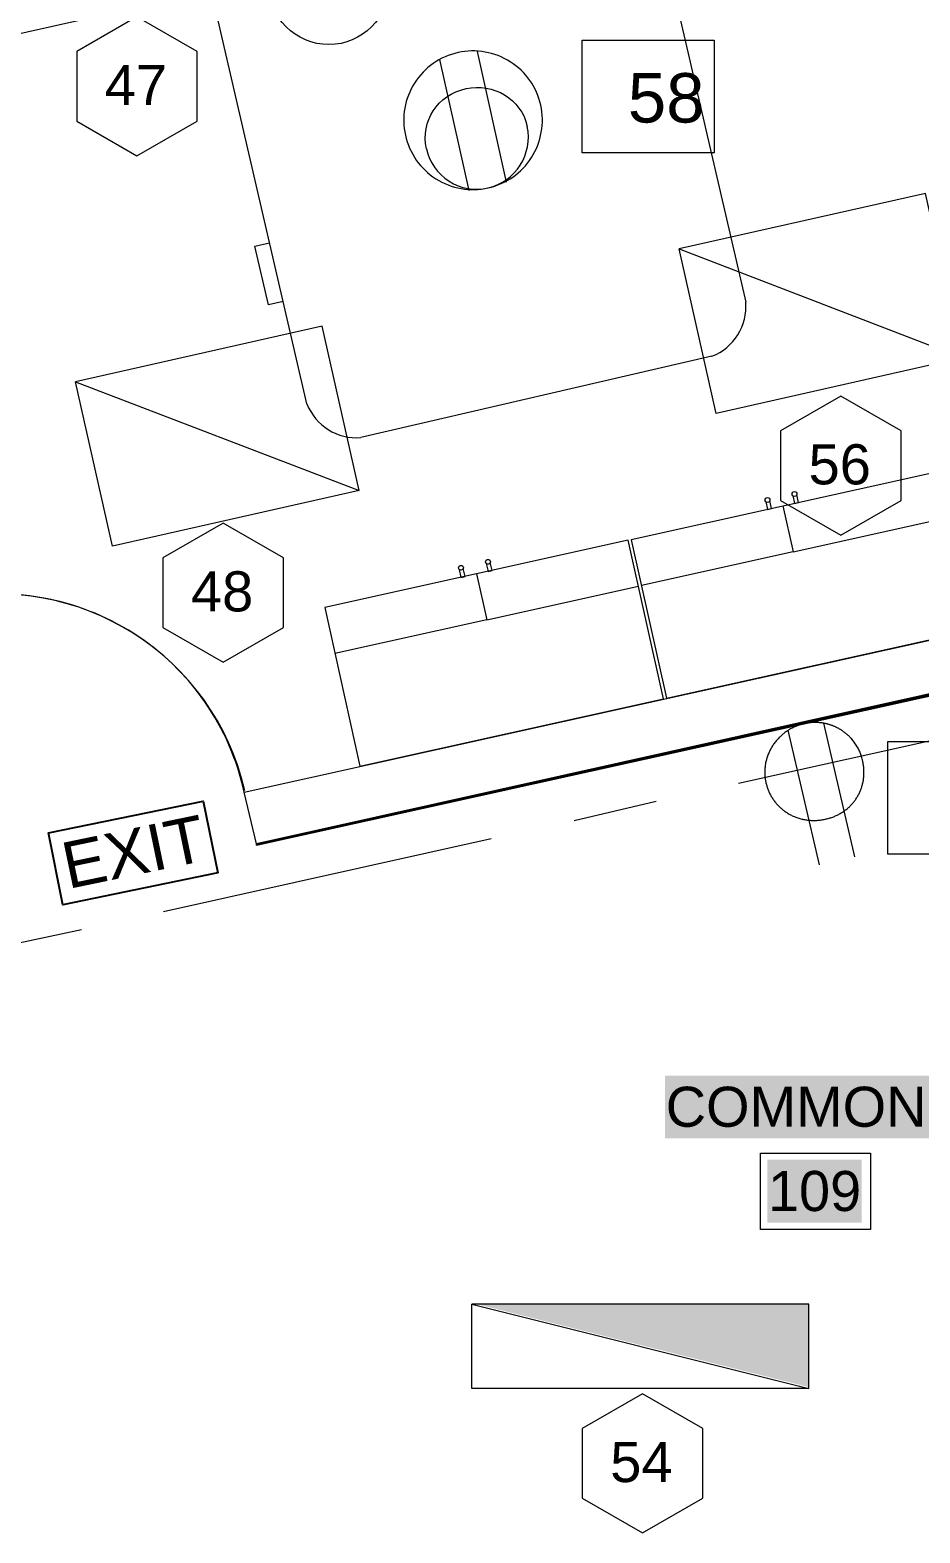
# Model space of a CAD drawing. Header units: inches. Extents: x 0.9 to 36.3, y 0.7 to 23.3.
# Drawn here: x 21.978 to 23.299, y 9.711 to 11.94 of the extents above; entities that cross this region are included whole.
import ezdxf

# ---------------------------------------------------------------- set-up
doc = ezdxf.new("R2010")
doc.units = ezdxf.units.IN
doc.linetypes.add('ACAD_ISO02W100', pattern=[15, 12, -3])
doc.layers.get('0').update_dxf_attribs({"color": 1})
for name, color, linetype, lineweight, true_color in [('Blocks', 7, 'Continuous', 5, 0x9a9c7f), ('Boarder for name', 7, 'Continuous', 5, 0x777777), ('Doors', 7, 'Continuous', 5, 0xf2db9c), ('Lights', 7, 'Continuous', 15, 0xff0a0a), ('Numbering Lights', 1, 'Continuous', 15, 0xff0000), ('PDF_Geometry', 7, 'Continuous', 9, 0x777777)]:
    doc.layers.add(name, color=color, linetype=linetype, lineweight=lineweight, true_color=true_color)
doc.layers.add('EXIT', color=10, linetype='Continuous')
doc.layers.add('PDF_Text', color=7, linetype='Continuous')
for name, color, linetype, lineweight in [('Numbering CCTV', 38, 'Continuous', 0), ('Numbering receptecles', 170, 'Continuous', 15), ('Receptacles', 170, 'Continuous', 15)]:
    doc.layers.add(name, color=color, linetype=linetype, lineweight=lineweight)
doc.layers.add('PDF_Solid Fills', color=7, linetype='Continuous', true_color=0xffffff)
doc.styles.add('PDF Arial', font='arial.ttf')
doc.styles.get("Standard").update_dxf_attribs({"font": 'arial.ttf'})

# ---------------------------------------------------------------- blocks, each defined once
blk = doc.blocks.new('Desk - 30 x 60 in.')
at = {"linetype": 'Continuous'}
for p, q in [((-26.999995, 0), (26.999995, 0)), ((-29.999995, -27), (-29.999995, -3)), ((29.999995, -3), (29.999995, -27)), ((26.999995, -30), (-26.999995, -30)), ((-20.000005, -30), (-20.000005, -31)), ((-16.000005, -31), (-16.000005, -30)), ((15.999995, -31), (15.999995, -30)), ((19.999995, -30), (19.999995, -31)), ((-20.000005, -31), (-16.000005, -31)), ((19.999995, -31), (15.999995, -31))]:
    blk.add_line(p, q, dxfattribs=at)
for centre, start, end in [((-26.499995, -3.5), 98.1301, 171.8699), ((26.499995, -3.5), 8.130102, 81.8699), ((-26.499995, -26.5), 188.1301, 261.8699), ((26.499995, -26.5), 278.1301, 351.8699)]:
    blk.add_arc(centre, 3.535534, start, end, dxfattribs=at)

msp = doc.modelspace()

# ---------------------------------------------------------------- hatches: boundary and pattern name
at = {"layer": 'Lights', "linetype": 'ByBlock', "transparency": 33554559}
msp.add_hatch(color=256, dxfattribs=at).paths.add_polyline_path([(22.6407, 10.0502), (23.1337, 9.927), (23.1337, 10.0502)])

# ---------------------------------------------------------------- linework, layer by layer
at = {"layer": 'Blocks', "linetype": 'ByBlock'}
for p, q in [((23.0953, 11.2345), (23.1105, 11.1662)), ((23.1105, 11.1662), (23.3358, 11.2161)), ((23.1105, 11.1662), (22.8852, 11.1162)), ((22.6405, 11.1336), (22.6557, 11.0652)), ((22.6557, 11.0652), (22.881, 11.1152)), ((22.6557, 11.0652), (22.4304, 11.0153))]:
    msp.add_line(p, q, dxfattribs=at)
for points in [[(23.3207, 11.2842), (22.8701, 11.1843), (22.9223, 10.949), (23.3729, 11.049)], [(22.8658, 11.1836), (22.4153, 11.0836), (22.4675, 10.8483), (22.918, 10.9483)]]:
    msp.add_lwpolyline(points, close=True, dxfattribs=at)
for points in [[(23.0698, 11.2409), (23.0724, 11.2291), (23.0784, 11.2305), (23.0758, 11.2422)], [(23.1098, 11.2497), (23.1124, 11.238), (23.1184, 11.2394), (23.1158, 11.2511)], [(22.655, 11.1491), (22.6576, 11.1374), (22.6636, 11.1387), (22.661, 11.1504)], [(22.6149, 11.1402), (22.6175, 11.1285), (22.6235, 11.1298), (22.6209, 11.1415)]]:
    msp.add_lwpolyline(points, dxfattribs=at)
for centre in [(23.0724, 11.2433), (23.1124, 11.2522), (22.6576, 11.1515), (22.6175, 11.1427)]:
    msp.add_circle(centre, 0.00359, dxfattribs=at)
at = {"layer": 'Boarder for name', "linetype": 'ByBlock'}
msp.add_lwpolyline([(23.0621, 10.2743), (23.2254, 10.2743), (23.2254, 10.161), (23.0621, 10.161)], close=True, dxfattribs=at)
at = {"layer": 'Doors', "linetype": 'ByBlock'}
for centre, radius, start, end in [((21.9312, 10.7307), 0.373, 12.1996, 102.7198), ((21.9306, 10.7279), 0.3756, 12.9077, 102.5288)]:
    msp.add_arc(centre, radius, start, end, dxfattribs=at)
at = {"layer": 'EXIT', "linetype": 'ByBlock', "ltscale": 0.001}
msp.add_lwpolyline([(22.2568, 10.6899), (22.0268, 10.6427), (22.0051, 10.7492), (22.2351, 10.7964)], close=True, dxfattribs=at)
at = {"layer": 'Lights', "linetype": 'ByBlock'}
for points in [[(22.2967, 12.0103), (21.9309, 11.928), (21.876, 12.1718), (22.2967, 12.0103), (22.2418, 12.2542), (21.876, 12.1718)], [(23.3619, 11.4542), (22.996, 11.3718), (22.9411, 11.6157), (23.3619, 11.4542), (23.307, 11.698), (22.9411, 11.6157)], [(22.4663, 11.2571), (22.1004, 11.1748), (22.0455, 11.4187), (22.4663, 11.2571), (22.4114, 11.501), (22.0455, 11.4187)], [(23.1337, 9.9252), (22.6337, 9.9252), (22.6337, 10.0502), (23.1337, 9.9252), (23.1337, 10.0502), (22.6337, 10.0502)]]:
    msp.add_lwpolyline(points, dxfattribs=at)
msp.add_lwpolyline([(23.1337, 9.9252), (23.1337, 10.0502), (22.6337, 10.0502)], close=True, dxfattribs=at)
at = {"layer": 'Numbering CCTV', "linetype": 'ByBlock', "ltscale": 0.001}
msp.add_circle((22.4214, 12.0084), 0.0895, dxfattribs=at)
at = {"layer": 'Numbering Lights', "linetype": 'ByBlock', "ltscale": 0.001}
for points in [[(22.1366, 11.9603), (22.0472, 11.9087), (22.0472, 11.8054), (22.1366, 11.7538), (22.226, 11.8054), (22.226, 11.9087)], [(23.1811, 11.3975), (23.0917, 11.3459), (23.0917, 11.2426), (23.1811, 11.191), (23.2706, 11.2426), (23.2706, 11.3459)], [(22.2645, 11.2089), (22.1751, 11.1573), (22.1751, 11.054), (22.2645, 11.0024), (22.3539, 11.054), (22.3539, 11.1573)], [(22.8868, 9.9172), (22.7974, 9.8655), (22.7974, 9.7623), (22.8868, 9.7107), (22.9762, 9.7623), (22.9762, 9.8655)]]:
    msp.add_lwpolyline(points, close=True, dxfattribs=at)
at = {"layer": 'Numbering receptecles', "linetype": 'ByBlock', "ltscale": 0.001}
for points in [[(22.7972, 11.9253), (22.9932, 11.9253), (22.9932, 11.7581), (22.7972, 11.7581)], [(23.2512, 10.8851), (23.4472, 10.8851), (23.4472, 10.7178), (23.2512, 10.7178)]]:
    msp.add_lwpolyline(points, close=True, dxfattribs=at)
at = {"layer": 'PDF_Geometry', "linetype": 'ByBlock'}
for points in [[(24.2573, 11.1629), (23.879, 11.0779), (23.879, 11.0795), (22.3141, 10.7312), (23.879, 11.0779), (23.879, 11.0795), (22.3141, 10.7312), (22.3141, 10.7329), (23.879, 11.0812), (24.2573, 11.1645), (23.879, 11.0795), (24.2573, 11.1645)], [(23.839, 11.0729), (22.3141, 10.7329), (22.2958, 10.8096), (23.8224, 11.1479)], [(23.0291, 10.8229), (23.5174, 10.9312)], [(22.2958, 10.8112), (22.2958, 10.8112)], [(22.7857, 10.7679), (22.9074, 10.7962)], [(22.1758, 10.6329), (22.6624, 10.7412)], [(22.3141, 10.7312), (22.3141, 10.7312)], [(21.9308, 10.5796), (22.0541, 10.6062)]]:
    msp.add_lwpolyline(points, dxfattribs=at)
at = {"layer": 'PDF_Solid Fills', "linetype": 'ByBlock', "transparency": 33554559}
for points in [[(22.9204, 10.296), (23.3654, 10.296), (22.9204, 10.3893), (23.3654, 10.3893)], [(23.0721, 10.171), (23.2121, 10.171), (23.0721, 10.2643), (23.2121, 10.2643)]]:
    msp.add_solid(points, dxfattribs=at)
at = {"layer": 'Receptacles', "linetype": 'ByBlock'}
msp.add_lwpolyline([(22.6131, 11.907, 0.414894), (22.535, 11.7844, 0.414894), (22.6577, 11.7063, 0.414894), (22.7358, 11.8289, 0.414894)], format="xyb", close=True, dxfattribs=at)
for points in [[(22.685, 11.7146), (22.6418, 11.9089)], [(22.6294, 11.7022), (22.5863, 11.8966)], [(23.202, 10.7138), (23.156, 10.912)], [(23.1495, 10.7017), (23.1031, 10.9015)]]:
    msp.add_lwpolyline(points, dxfattribs=at)
msp.add_lwpolyline([(22.5663, 11.7644, 0.417898), (22.6577, 11.7063, 0.407143), (22.7159, 11.7976)], format="xyb", dxfattribs=at)
for points in [[(22.5663, 11.7644), (22.5573, 11.805), (22.5823, 11.8442), (22.625, 11.8536)], [(22.625, 11.8536), (22.6656, 11.8626), (22.7068, 11.8382), (22.7159, 11.7976)]]:
    msp.add_open_spline(points, degree=3, dxfattribs=at)
msp.add_rational_spline([(23.1264, 10.9112), (23.1454, 10.9157), (23.1647, 10.9126), (23.1813, 10.9022), (23.1979, 10.8919), (23.2092, 10.876), (23.2135, 10.8569), (23.2228, 10.8165), (23.1996, 10.7792), (23.1592, 10.7699), (23.1188, 10.7605), (23.0795, 10.7833), (23.0701, 10.8237), (23.0612, 10.862), (23.0861, 10.9018), (23.1264, 10.9112)], [1, 0.948448710105, 0.948448710105, 1, 0.948448710105, 0.948448710105, 1, 1, 1, 1, 1, 1, 1, 1, 1, 1], degree=3, knots=[0, 0, 0, 0, 0.79168, 0.79168, 0.79168, 1.583359, 1.583359, 1.583359, 2.583359, 2.583359, 2.583359, 3.583359, 3.583359, 3.583359, 4.583359, 4.583359, 4.583359, 4.583359], dxfattribs=at)

# ---------------------------------------------------------------- block references
at = {"layer": 'Blocks', "linetype": 'ByBlock', "xscale": 0.02228400084495367, "yscale": 0.02228400084495367, "zscale": 0.02228400084495367, "rotation": 283.0397335814351}
msp.add_blockref('Desk - 30 x 60 in.', (22.9043, 12.123), dxfattribs=at)

# ---------------------------------------------------------------- texts
at = {"layer": 'EXIT', "linetype": 'ACAD_ISO02W100', "ltscale": 0.01}
msp.add_text('EXIT', height=0.06879, rotation=11.7335, dxfattribs=at).set_placement((22.0342, 10.6659))
at = {"layer": 'Numbering Lights', "linetype": 'ByBlock', "ltscale": 0.001}
for s, p in [('47', (22.0887, 11.8292)), ('56', (23.1333, 11.2664)), ('48', (22.2167, 11.0779)), ('54', (22.839, 9.7861))]:
    msp.add_text(s, height=0.05956, dxfattribs=at).set_placement(p)
at = {"layer": 'Numbering receptecles', "linetype": 'ByBlock', "ltscale": 0.001}
msp.add_text('58', height=0.0733, dxfattribs=at).set_placement((22.8651, 11.8033))
at = {"layer": 'PDF_Text', "linetype": 'ByBlock', "char_height": 0.05939, "attachment_point": 4, "style": 'PDF Arial'}
for s, insert in [('COMMONS', (22.9213, 10.3426)), ('109', (23.073, 10.2176))]:
    msp.add_mtext(s, dxfattribs=dict(at, insert=insert))

doc.saveas('drawing.dxf')
